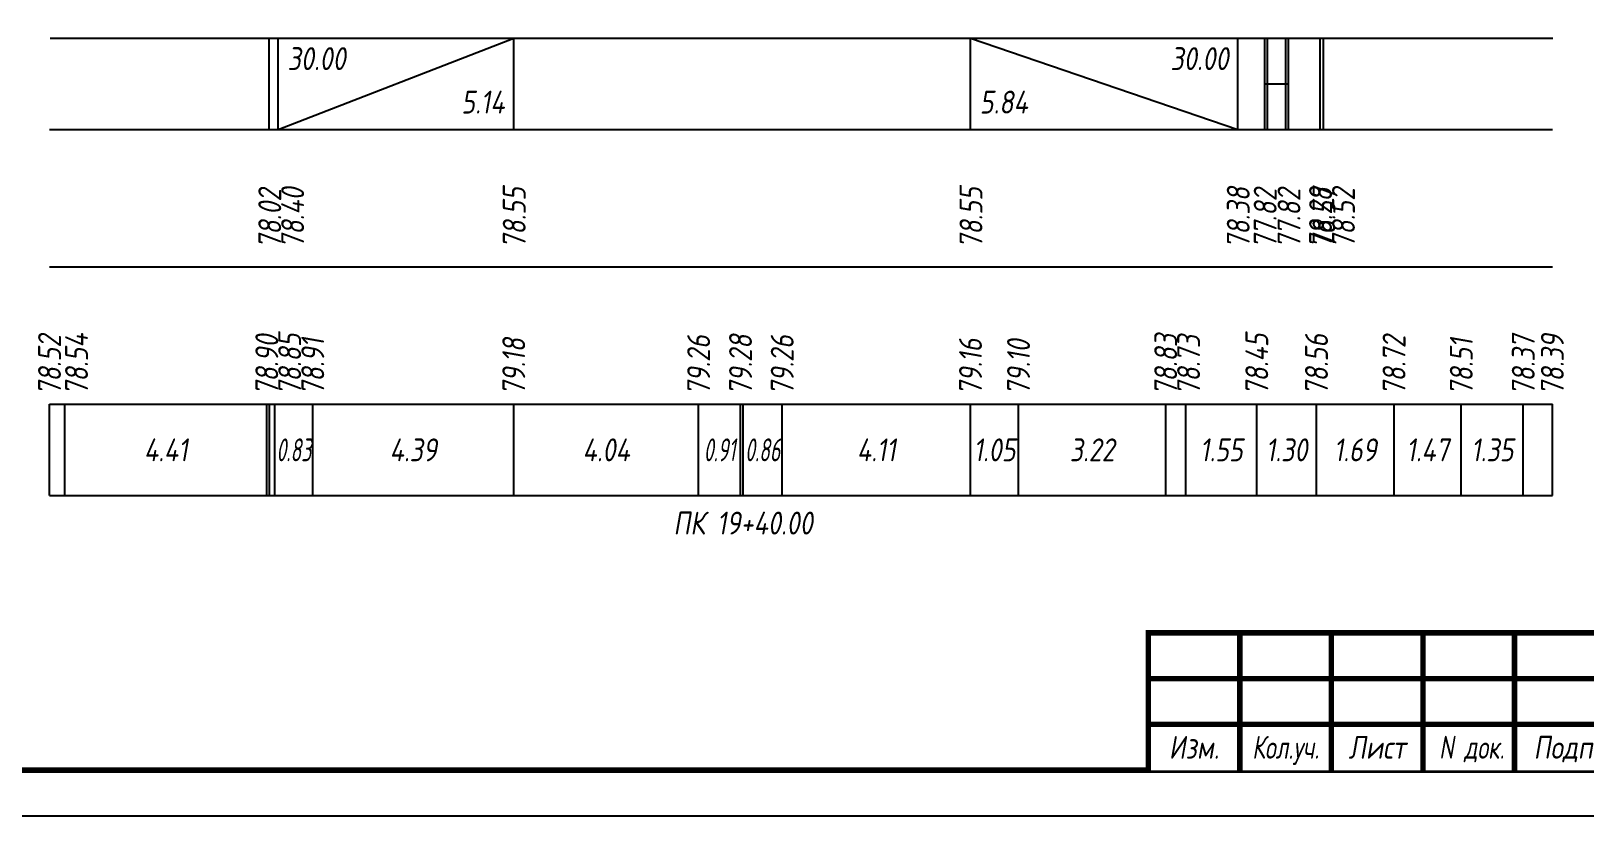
# Model space of a CAD drawing. Extents: x -717 to 1451, y -133302 to 233.
# Drawn here: x 77.9 to 247.6, y -30150.4 to -30064.7 of the extents above; entities that cross this region are included whole.
import ezdxf
from ezdxf.enums import TextEntityAlignment as Align

# ---------------------------------------------------------------- set-up
doc = ezdxf.new("R2010")
doc.units = 0
for name, color, linetype in [('Зарамочное оформление', 7, 'Continuous'), ('Код_510', 7, 'Continuous'), ('Код_516', 1, 'Continuous'), ('Подписи поперечников', 7, 'Continuous'), ('Таблица', 7, 'Continuous')]:
    doc.layers.add(name, color=color, linetype=linetype)
doc.styles.add('М', font='romand.shx', dxfattribs={"width": 0.8, "oblique": 10, "height": 2.5})

# ---------------------------------------------------------------- blocks, each defined once
blk = doc.blocks.new('Штамп')
at = {"linetype": 'Continuous'}
blk.add_wipeout([(199.95, -411.25), (384.95, -411.25), (384.95, -426.25), (199.95, -426.25)], dxfattribs=at).dxf.layer = 'Зарамочное оформление'
at = {"layer": 'Зарамочное оформление', "linetype": 'Continuous', "lineweight": -3, "const_width": 0.6, "flags": 128}
for points in [[(199.95, -426.25), (199.95, -411.25), (384.95, -411.25)], [(209.95, -411.25), (209.95, -426.25)], [(219.95, -411.25), (219.95, -426.25)], [(229.95, -411.25), (229.95, -426.25)], [(239.95, -411.25), (239.95, -426.25)], [(199.95, -416.25), (264.95, -416.25)], [(199.95, -421.25), (264.95, -421.25)]]:
    blk.add_lwpolyline(points, dxfattribs=at)
at = {"layer": 'Зарамочное оформление', "linetype": 'Continuous', "style": 'М', "oblique": 10}
for s, width, p in [('Изм.', 0.8, (204.95, -423.75)), ('Кол.уч.', 0.7, (214.95, -423.75)), ('Лист', 0.8, (224.95, -423.75)), ('N док.', 0.7, (235.28, -423.75)), ('Подпись', 0.8, (247.45, -423.75))]:
    blk.add_text(s, height=2.5, dxfattribs=dict(at, width=width)).set_placement(p, align=Align.MIDDLE_CENTER)
blk = doc.blocks.new('шифр')
blk.add_blockref('Штамп', (0, -29779))

msp = doc.modelspace()

# ---------------------------------------------------------------- linework, layer by layer
at = {"flags": 128}
msp.add_lwpolyline([(-30.054, -30150.421), (389.946, -30150.421), (389.946, -29853.421), (-30.054, -29853.421)], close=True, dxfattribs=at)
at = {"const_width": 0.6, "flags": 128}
msp.add_lwpolyline([(-10.054, -30145.421), (384.946, -30145.421), (384.946, -29858.421), (-10.054, -29858.421)], close=True, dxfattribs=at)
at = {"layer": 'Код_510'}
for p, q in [((79.946, -30115.421), (79.946, -30105.421)), ((81.621, -30115.421), (81.621, -30105.421)), ((103.674, -30115.421), (103.674, -30105.421)), ((103.954, -30115.421), (103.954, -30105.421)), ((103.975, -30115.421), (103.975, -30105.421)), ((104.548, -30115.421), (104.548, -30105.421)), ((108.698, -30115.421), (108.698, -30105.421)), ((130.646, -30115.421), (130.646, -30105.421)), ((150.842, -30115.421), (150.842, -30105.421)), ((155.417, -30115.421), (155.417, -30105.421)), ((155.691, -30115.421), (155.691, -30105.421)), ((159.968, -30115.421), (159.968, -30105.421)), ((180.533, -30115.421), (180.533, -30105.421)), ((185.779, -30115.421), (185.779, -30105.421)), ((201.856, -30115.421), (201.856, -30105.421)), ((204.069, -30115.421), (204.069, -30105.421)), ((211.804, -30115.421), (211.804, -30105.421)), ((218.326, -30115.421), (218.326, -30105.421)), ((226.797, -30115.421), (226.797, -30105.421)), ((234.14, -30115.421), (234.14, -30105.421)), ((240.911, -30115.421), (240.911, -30105.421)), ((244.086, -30115.421), (244.086, -30105.421))]:
    msp.add_line(p, q, dxfattribs=at)
at = {"layer": 'Код_516'}
for p, q in [((103.946, -30075.421), (103.946, -30065.421)), ((104.933, -30075.421), (104.933, -30065.421)), ((104.933, -30075.421), (130.646, -30065.421)), ((130.646, -30075.421), (130.646, -30065.421)), ((180.533, -30075.421), (180.533, -30065.421)), ((180.533, -30065.421), (209.726, -30075.421)), ((209.726, -30075.421), (209.726, -30065.421)), ((209.726, -30075.421), (209.726, -30065.421)), ((212.664, -30075.421), (212.664, -30065.421)), ((212.967, -30075.421), (212.967, -30065.421)), ((214.967, -30075.421), (214.967, -30065.421)), ((215.27, -30075.421), (215.27, -30065.421)), ((218.717, -30075.421), (218.717, -30065.421)), ((218.717, -30075.421), (218.717, -30065.421)), ((219.086, -30075.421), (219.086, -30065.421)), ((212.664, -30070.421), (212.967, -30070.421)), ((212.967, -30070.421), (214.967, -30070.421)), ((214.967, -30070.421), (215.27, -30070.421))]:
    msp.add_line(p, q, dxfattribs=at)
at = {"layer": 'Таблица'}
for p, q in [((80, -30065.421), (244.14, -30065.421)), ((79.946, -30075.421), (244.086, -30075.421)), ((79.946, -30090.421), (244.086, -30090.421)), ((79.946, -30105.421), (244.086, -30105.421)), ((79.946, -30115.421), (244.086, -30115.421))]:
    msp.add_line(p, q, dxfattribs=at)

# ---------------------------------------------------------------- texts
at = {"layer": 'Код_510', "style": 'М', "oblique": 10, "width": 0.8}
for s, p in [('78.52', (79.946, -30104.421)), ('78.54', (82.898, -30104.421)), ('78.90', (103.674, -30104.421)), ('78.85', (106.174, -30104.421)), ('78.91', (108.698, -30104.421)), ('79.18', (130.646, -30104.421)), ('79.26', (150.842, -30104.421)), ('79.28', (155.417, -30104.421)), ('79.26', (159.968, -30104.421)), ('79.16', (180.533, -30104.421)), ('79.10', (185.779, -30104.421)), ('78.83', (201.856, -30104.421)), ('78.73', (204.356, -30104.421)), ('78.45', (211.804, -30104.421)), ('78.56', (218.326, -30104.421)), ('78.72', (226.797, -30104.421)), ('78.51', (234.14, -30104.421)), ('78.37', (240.911, -30104.421)), ('78.39', (244.086, -30104.421))]:
    msp.add_text(s, height=2.5, rotation=90, dxfattribs=at).set_placement(p, align=Align.MIDDLE_LEFT)
at = {"layer": 'Код_510', "style": 'М', "oblique": 10}
for s, width, p in [('4.41', 0.8, (92.648, -30110.421)), ('0.83', 0.6, (106.623, -30110.421)), ('4.39', 0.8, (119.672, -30110.421)), ('4.04', 0.8, (140.744, -30110.421)), ('0.91', 0.6, (153.13, -30110.421)), ('0.86', 0.6, (157.829, -30110.421)), ('4.11', 0.8, (170.251, -30110.421)), ('1.05', 0.8, (183.156, -30110.421)), ('3.22', 0.8, (193.818, -30110.421)), ('1.55', 0.8, (207.937, -30110.421)), ('1.30', 0.8, (215.065, -30110.421)), ('1.69', 0.8, (222.562, -30110.421)), ('1.47', 0.8, (230.469, -30110.421)), ('1.35', 0.8, (237.526, -30110.421))]:
    msp.add_text(s, height=2.5, dxfattribs=dict(at, width=width)).set_placement(p, align=Align.MIDDLE_CENTER)
at = {"layer": 'Код_516', "style": 'М', "oblique": 10, "width": 0.8}
msp.add_text('30.00', height=2.5, dxfattribs=at).set_placement((105.933, -30066.421), align=Align.TOP_LEFT)
msp.add_text('30.00', height=2.5, dxfattribs=at).set_placement((208.726, -30066.421), align=Align.TOP_RIGHT)
msp.add_text('5.14', height=2.5, dxfattribs=at).set_placement((129.646, -30074.421), align=Align.BOTTOM_RIGHT)
msp.add_text('5.84', height=2.5, dxfattribs=at).set_placement((181.533, -30074.421), align=Align.BOTTOM_LEFT)
for s, p in [('78.02', (104, -30088.371)), ('78.40', (106.5, -30088.371)), ('78.55', (130.7, -30088.371)), ('78.55', (180.588, -30088.371)), ('78.38', (209.78, -30088.371)), ('77.82', (212.719, -30088.371)), ('77.82', (215.324, -30088.371)), ('78.28', (218.771, -30088.371)), ('78.57', (219.14, -30088.371)), ('78.52', (221.271, -30088.371))]:
    msp.add_text(s, height=2.5, rotation=90, dxfattribs=at).set_placement(p, align=Align.MIDDLE_LEFT)
at = {"layer": 'Подписи поперечников', "style": 'М', "oblique": 10, "width": 0.8}
msp.add_text('ПК 19+40.00', height=2.5, dxfattribs=at).set_placement((155.691, -30120.421), align=Align.BOTTOM_CENTER)

# ---------------------------------------------------------------- next in the draw order: block references
msp.add_blockref('шифр', (0, 59.829))

doc.saveas('drawing.dxf')
